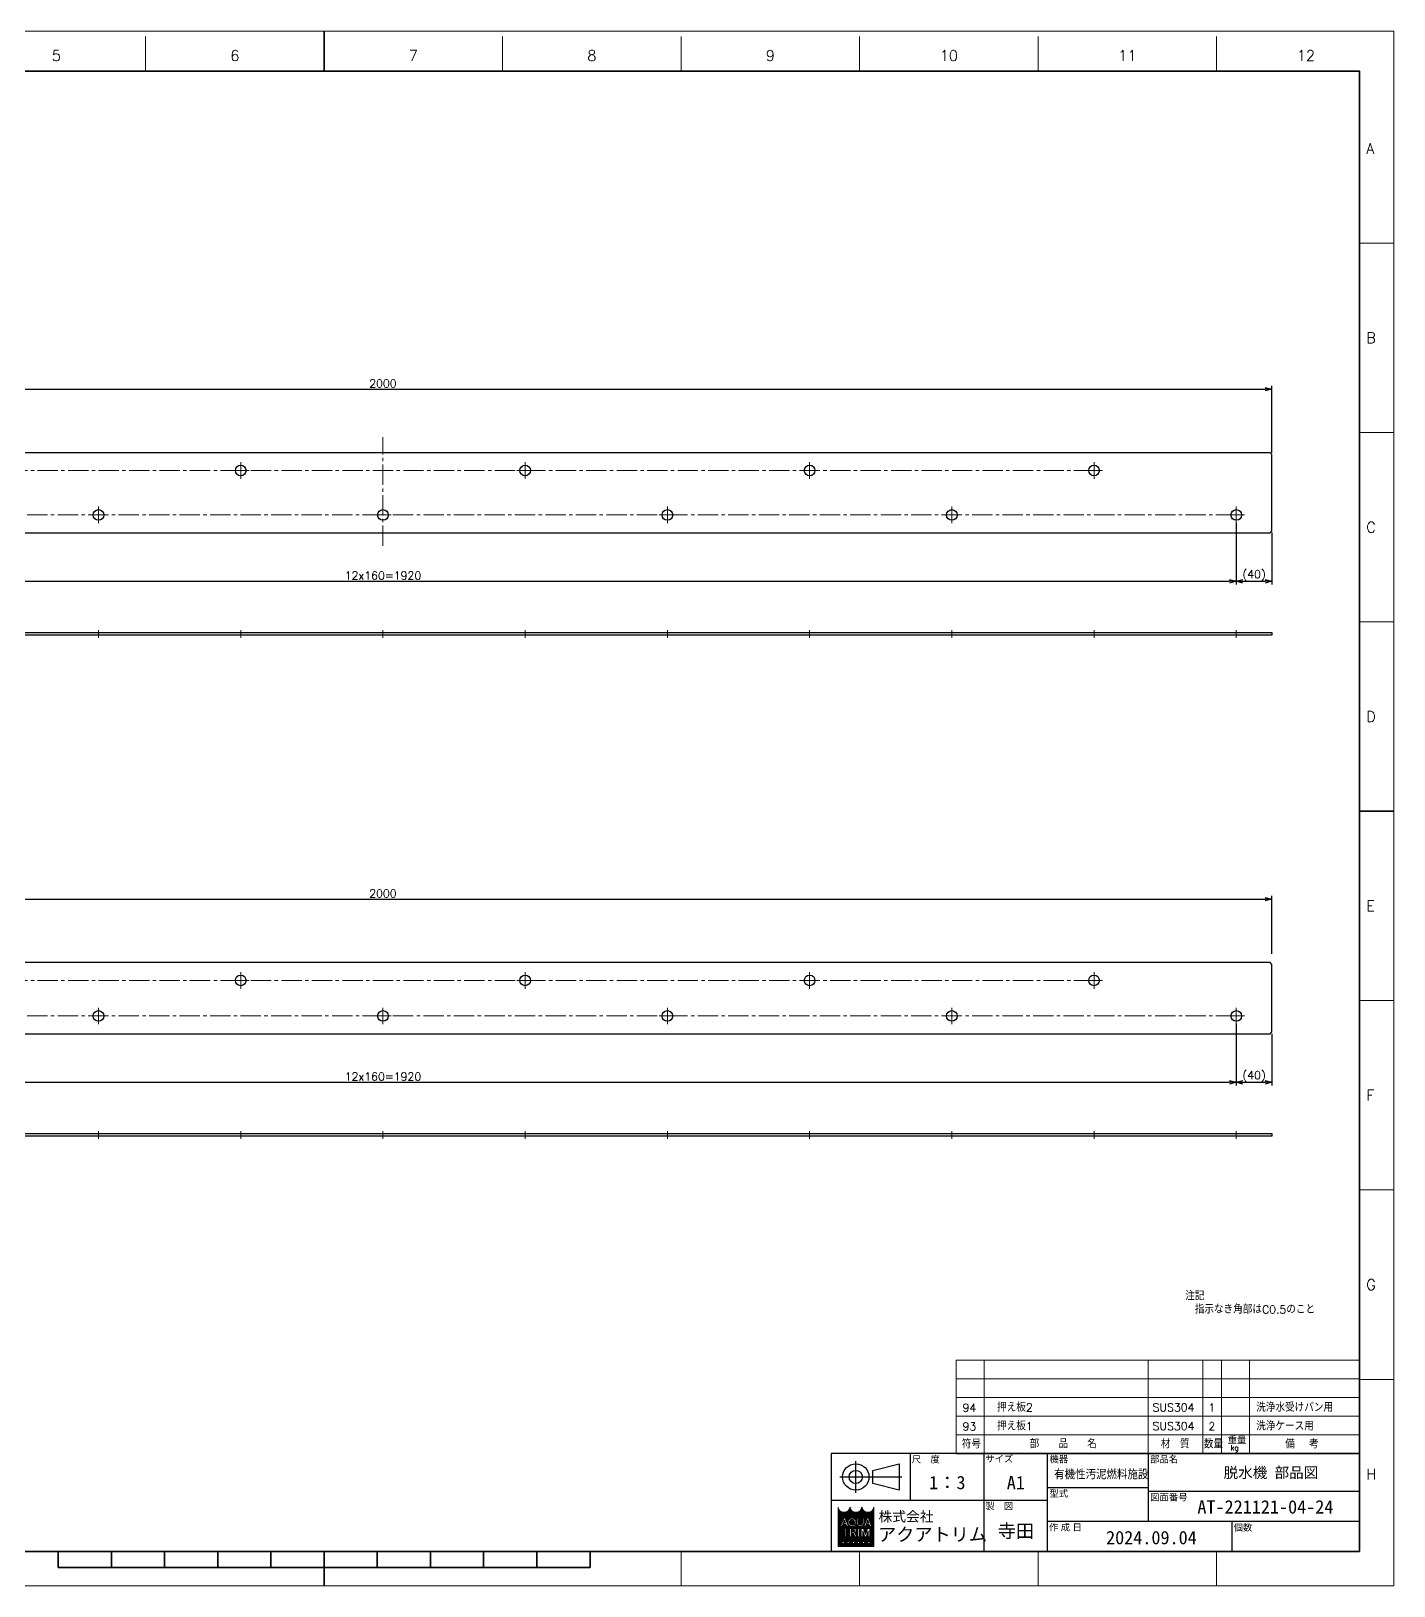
# Model space of a CAD drawing. Header units: millimetres. Extents: x 0 to 2485, y -14 to 1749.
# Drawn here: x 951 to 2485, y 0 to 1749 of the extents above; entities that cross this region are included whole.
import ezdxf
from ezdxf.enums import TextEntityAlignment as Align

# ---------------------------------------------------------------- set-up
doc = ezdxf.new("R2010")
doc.units = ezdxf.units.MM
doc.header["$LTSCALE"] = 1.2
doc.header["$PDMODE"] = 99
doc.header["$PDSIZE"] = 1
doc.linetypes.add('CENTER2', pattern=[28.575, 19.05, -3.175, 3.175, -3.175])
for name, color, linetype, lineweight in [('05_CENTER', 4, 'CENTER2', 13), ('07_TEXT', 3, 'Continuous', 13), ('08_DIM', 3, 'Continuous', 13), ('90_FRAME', 5, 'Continuous', 35)]:
    doc.layers.add(name, color=color, linetype=linetype, lineweight=lineweight)
doc.layers.add('91_BLANK', color=5, linetype='Continuous', lineweight=0, plot=False)
doc.styles.add('KSS_TXT', font='txt.shx', dxfattribs={"bigfont": 'extfont2.shx'})
doc.styles.add('MS_G', font='MS Gothic.ttf')
doc.styles.get("Standard").update_dxf_attribs({"font": 'txt.shx', "bigfont": 'extfont2.shx'})
doc.styles.add('表題用', font='MS PGothic.ttf')
doc.dimstyles.new('KSS_DIM', dxfattribs={"dimscale": 3, "dimtxt": 3, "dimasz": 2.5, "dimexe": 1.25, "dimexo": 0.625, "dimtad": 1, "dimdsep": 46, "dimtxsty": 'KSS_TXT', "dimblk": 'OPEN30', "dimcen": 0, "dimazin": 2, "dimtfac": 0.75, "dimtmove": 0, "dimatfit": 3, "dimldrblk": 'OPEN30', "dimfxl": 1.25, "dimtolj": 1, "dimarcsym": 0})

# ---------------------------------------------------------------- blocks, each defined once
blk = doc.blocks.new('_Open30')
at = {"color": 0, "linetype": 'ByBlock', "lineweight": -2}
for p, q in [((-1, 0.27), (0, 0)), ((0, 0), (-1, -0.27)), ((0, 0), (-1, 0))]:
    blk.add_line(p, q, dxfattribs=at)
blk = doc.blocks.new('*D149')
at = {"layer": '08_DIM', "color": 0, "lineweight": -2, "transparency": 16777216}
for p, q in [((347.3, 1274.5), (347.3, 1349.7)), ((2347.3, 1274.5), (2347.3, 1349.7)), ((354.8, 1346), (2339.8, 1346))]:
    blk.add_line(p, q, dxfattribs=at)
at = {"layer": 'Defpoints', "color": 0, "transparency": 16777216}
for p in [(2347.3, 1346), (347.3, 1272.6), (2347.3, 1272.6)]:
    blk.add_point(p, dxfattribs=at)
at = {"layer": '08_DIM', "color": 0, "lineweight": -2, "transparency": 16777216, "xscale": 7.5, "yscale": 7.5, "zscale": 7.5, "rotation": 180}
blk.add_blockref('_Open30', (347.3, 1346), dxfattribs=at)
at = {"layer": '08_DIM', "color": 0, "lineweight": -2, "transparency": 16777216, "xscale": 7.5, "yscale": 7.5, "zscale": 7.5}
blk.add_blockref('_Open30', (2347.3, 1346), dxfattribs=at)
at = {"layer": '08_DIM', "color": 0, "transparency": 16777216, "insert": (1347.3, 1352.4), "char_height": 9, "attachment_point": 5, "style": 'KSS_TXT'}
blk.add_mtext('\\A1;2000', dxfattribs=at)
blk = doc.blocks.new('*D150')
at = {"layer": '08_DIM', "color": 0, "lineweight": -2, "transparency": 16777216}
for p, q in [((387.3, 1193.4), (387.3, 1126.3)), ((2307.3, 1195.7), (2307.3, 1126.3)), ((394.8, 1130), (2299.8, 1130))]:
    blk.add_line(p, q, dxfattribs=at)
at = {"layer": 'Defpoints', "color": 0, "transparency": 16777216}
for p in [(387.3, 1195.2), (2307.3, 1197.6), (2307.3, 1130)]:
    blk.add_point(p, dxfattribs=at)
at = {"layer": '08_DIM', "color": 0, "lineweight": -2, "transparency": 16777216, "xscale": 7.5, "yscale": 7.5, "zscale": 7.5, "rotation": 180}
blk.add_blockref('_Open30', (387.3, 1130), dxfattribs=at)
at = {"layer": '08_DIM', "color": 0, "lineweight": -2, "transparency": 16777216, "xscale": 7.5, "yscale": 7.5, "zscale": 7.5}
blk.add_blockref('_Open30', (2307.3, 1130), dxfattribs=at)
at = {"layer": '08_DIM', "color": 0, "transparency": 16777216, "insert": (1347.3, 1136.4), "char_height": 9, "attachment_point": 5, "style": 'KSS_TXT'}
blk.add_mtext('\\A1;12x160=1920', dxfattribs=at)
blk = doc.blocks.new('*D156')
at = {"layer": '08_DIM', "color": 0, "lineweight": -2, "transparency": 16777216}
for p, q in [((2307.3, 1193.4), (2307.3, 1126.3)), ((2347.3, 1184.7), (2347.3, 1126.3)), ((2314.8, 1130), (2339.8, 1130))]:
    blk.add_line(p, q, dxfattribs=at)
at = {"layer": 'Defpoints', "color": 0, "transparency": 16777216}
for p in [(2307.3, 1195.2), (2347.3, 1186.6), (2347.3, 1130)]:
    blk.add_point(p, dxfattribs=at)
at = {"layer": '08_DIM', "color": 0, "lineweight": -2, "transparency": 16777216, "xscale": 7.5, "yscale": 7.5, "zscale": 7.5, "rotation": 180}
blk.add_blockref('_Open30', (2307.3, 1130), dxfattribs=at)
at = {"layer": '08_DIM', "color": 0, "lineweight": -2, "transparency": 16777216, "xscale": 7.5, "yscale": 7.5, "zscale": 7.5}
blk.add_blockref('_Open30', (2347.3, 1130), dxfattribs=at)
at = {"layer": '08_DIM', "color": 0, "transparency": 16777216, "insert": (2327.3, 1136.4), "char_height": 9, "attachment_point": 5, "style": 'KSS_TXT'}
blk.add_mtext('\\A1;(40)', dxfattribs=at)
blk = doc.blocks.new('*D165')
at = {"layer": '08_DIM', "color": 0, "lineweight": -2, "transparency": 16777216}
for p, q in [((347.3, 700.9), (347.3, 776.2)), ((354.8, 772.4), (2339.8, 772.4)), ((2347.3, 710.9), (2347.3, 776.2))]:
    blk.add_line(p, q, dxfattribs=at)
at = {"layer": 'Defpoints', "color": 0, "transparency": 16777216}
for p in [(2347.3, 772.4), (2347.3, 709), (347.3, 699)]:
    blk.add_point(p, dxfattribs=at)
at = {"layer": '08_DIM', "color": 0, "lineweight": -2, "transparency": 16777216, "xscale": 7.5, "yscale": 7.5, "zscale": 7.5, "rotation": 180}
blk.add_blockref('_Open30', (347.3, 772.4), dxfattribs=at)
at = {"layer": '08_DIM', "color": 0, "lineweight": -2, "transparency": 16777216, "xscale": 7.5, "yscale": 7.5, "zscale": 7.5}
blk.add_blockref('_Open30', (2347.3, 772.4), dxfattribs=at)
at = {"layer": '08_DIM', "color": 0, "transparency": 16777216, "insert": (1347.3, 778.8), "char_height": 9, "attachment_point": 5, "style": 'KSS_TXT'}
blk.add_mtext('\\A1;2000', dxfattribs=at)
blk = doc.blocks.new('*D166')
at = {"layer": '08_DIM', "color": 0, "lineweight": -2, "transparency": 16777216}
for p, q in [((387.3, 629.8), (387.3, 562.7)), ((2307.3, 632.1), (2307.3, 562.7)), ((394.8, 566.5), (2299.8, 566.5))]:
    blk.add_line(p, q, dxfattribs=at)
at = {"layer": 'Defpoints', "color": 0, "transparency": 16777216}
for p in [(387.3, 631.7), (2307.3, 634), (2307.3, 566.5)]:
    blk.add_point(p, dxfattribs=at)
at = {"layer": '08_DIM', "color": 0, "lineweight": -2, "transparency": 16777216, "xscale": 7.5, "yscale": 7.5, "zscale": 7.5, "rotation": 180}
blk.add_blockref('_Open30', (387.3, 566.5), dxfattribs=at)
at = {"layer": '08_DIM', "color": 0, "lineweight": -2, "transparency": 16777216, "xscale": 7.5, "yscale": 7.5, "zscale": 7.5}
blk.add_blockref('_Open30', (2307.3, 566.5), dxfattribs=at)
at = {"layer": '08_DIM', "color": 0, "transparency": 16777216, "insert": (1347.3, 572.9), "char_height": 9, "attachment_point": 5, "style": 'KSS_TXT'}
blk.add_mtext('\\A1;12x160=1920', dxfattribs=at)
blk = doc.blocks.new('*D160')
at = {"layer": '08_DIM', "color": 0, "lineweight": -2, "transparency": 16777216}
for p, q in [((2307.3, 629.8), (2307.3, 562.7)), ((2347.3, 621.1), (2347.3, 562.7)), ((2314.8, 566.5), (2339.8, 566.5))]:
    blk.add_line(p, q, dxfattribs=at)
at = {"layer": 'Defpoints', "color": 0, "transparency": 16777216}
for p in [(2307.3, 631.7), (2347.3, 623), (2347.3, 566.5)]:
    blk.add_point(p, dxfattribs=at)
at = {"layer": '08_DIM', "color": 0, "lineweight": -2, "transparency": 16777216, "xscale": 7.5, "yscale": 7.5, "zscale": 7.5, "rotation": 180}
blk.add_blockref('_Open30', (2307.3, 566.5), dxfattribs=at)
at = {"layer": '08_DIM', "color": 0, "lineweight": -2, "transparency": 16777216, "xscale": 7.5, "yscale": 7.5, "zscale": 7.5}
blk.add_blockref('_Open30', (2347.3, 566.5), dxfattribs=at)
at = {"layer": '08_DIM', "color": 0, "transparency": 16777216, "insert": (2327.3, 572.9), "char_height": 9, "attachment_point": 5, "style": 'KSS_TXT'}
blk.add_mtext('\\A1;(40)', dxfattribs=at)

msp = doc.modelspace()

# ---------------------------------------------------------------- hatches: boundary and pattern name
at = {"layer": '90_FRAME', "lineweight": 5}
h = msp.add_hatch(dxfattribs=at)
h.set_pattern_fill('_USER', color=4, scale=0.9, angle=45, pattern_type=0)
h.set_pattern_definition([(45, (2e-06, 2e-07), (-0.6363961, 0.6363961), [])])
edge = h.paths.add_edge_path()
edge.add_arc((1899.588, 88.533), 0.192, 90, 180)
edge.add_ellipse((1892.864, 88.533), major_axis=(-6.532, 0), ratio=0.88235294, start_angle=360, end_angle=540, ccw=False)
edge.add_arc((1886.14, 88.533), 0.192, 3.187318, 180)
edge.add_ellipse((1879.415, 88.533), major_axis=(-6.532, 0), ratio=0.88235294, start_angle=360, end_angle=540, ccw=False)
edge.add_arc((1872.691, 88.533), 0.192, 3.187318, 180)
edge.add_ellipse((1865.967, 88.533), major_axis=(-6.532, 0), ratio=0.88235294, start_angle=360, end_angle=540, ccw=False)
edge.add_arc((1859.243, 88.533), 0.192, 3.187318, 90)
edge.add_line((1859.243, 88.725), (1859.243, 44.346))
edge.add_line((1859.243, 44.346), (1899.588, 44.346))
edge.add_line((1899.588, 44.346), (1899.588, 88.725))
h.paths.add_polyline_path([(1865.749, 76.273), (1867.342, 76.273), (1870.964, 66.713), (1870.964, 66.667), (1869.239, 66.667), (1868.338, 69.2), (1864.791, 69.2), (1865.311, 70.66), (1867.818, 70.66), (1866.545, 74.234), (1863.851, 66.667), (1862.126, 66.667), (1862.126, 66.713)], flags=16)
edge = h.paths.add_edge_path(flags=16)
edge.add_ellipse((1874.973, 72.047), major_axis=(-4.419, 0), ratio=0.95652174, start_angle=180, end_angle=360, ccw=False)
edge.add_line((1879.392, 72.047), (1879.392, 70.894))
edge.add_ellipse((1874.973, 70.894), major_axis=(-4.419, 0), ratio=0.95652174, start_angle=142.105255, end_angle=180, ccw=False)
edge.add_line((1878.46, 68.298), (1877.222, 69.318))
edge.add_ellipse((1874.973, 71.007), major_axis=(2.818, 0), ratio=0.99503582, start_angle=-37.042763, end_angle=0)
edge.add_line((1877.79, 71.007), (1877.79, 71.934))
edge.add_ellipse((1874.973, 71.934), major_axis=(2.818, 0), ratio=0.99471826, start_angle=360, end_angle=540)
edge.add_line((1872.155, 71.934), (1872.155, 71.007))
edge.add_ellipse((1874.973, 71.007), major_axis=(2.818, 0), ratio=0.99503582, start_angle=-180, end_angle=-65.757949)
edge.add_line((1876.13, 68.451), (1875.345, 69.214))
edge.add_line((1875.345, 69.214), (1876.196, 70.118))
edge.add_line((1876.196, 70.118), (1879.754, 67.186))
edge.add_line((1879.754, 67.186), (1878.643, 66.005))
edge.add_line((1878.643, 66.005), (1877.307, 67.305))
edge.add_ellipse((1874.973, 70.894), major_axis=(-4.419, 0), ratio=0.95652174, start_angle=0, end_angle=121.883625, ccw=False)
edge.add_line((1870.554, 70.894), (1870.554, 72.047))
h.paths.add_polyline_path([(1871.25, 64.746), (1871.25, 63.401), (1868.368, 63.401, 0.41421356), (1868.176, 63.209), (1868.176, 55.14), (1866.447, 55.14), (1866.447, 63.209, 0.41421356), (1866.254, 63.401), (1863.373, 63.401), (1863.373, 64.746)], flags=16)
edge = h.paths.add_edge_path(flags=16)
edge.add_line((1872.345, 64.746), (1876.763, 64.746))
edge.add_ellipse((1876.763, 62.219), major_axis=(-3.101, 0), ratio=0.8148203, start_angle=111.386975, end_angle=270, ccw=False)
edge.add_arc((1877.239, 58.795), 1.256, 22.272952, 58.553113, ccw=False)
edge.add_line((1878.401, 59.271), (1880.057, 55.217))
edge.add_line((1880.057, 55.217), (1880.057, 55.14))
edge.add_line((1880.057, 55.14), (1878.193, 55.14))
edge.add_line((1878.193, 55.14), (1876.731, 59.211))
edge.add_arc((1876.018, 58.924), 0.768, 21.928298, 90)
edge.add_line((1876.018, 59.692), (1874.131, 59.692))
edge.add_line((1874.131, 59.692), (1874.131, 61.037))
edge.add_line((1874.131, 61.037), (1876.994, 61.037))
edge.add_arc((1876.953, 62.219), 1.183, 271.997057, 448.002943)
edge.add_line((1876.994, 63.401), (1874.074, 63.401))
edge.add_line((1874.074, 63.401), (1874.074, 55.14))
edge.add_line((1874.074, 55.14), (1872.345, 55.14))
edge.add_line((1872.345, 55.14), (1872.345, 64.746))
h.paths.add_polyline_path([(1880.28, 76.273), (1882.009, 76.273), (1882.009, 70.894, 0.17503056), (1882.772, 68.692, 0.25714961), (1885.857, 68.692, 0.17503056), (1886.62, 70.894), (1886.62, 76.273), (1888.349, 76.273), (1888.349, 70.546, -0.37939124), (1884.602, 66.667), (1884.026, 66.667, -0.37939124), (1880.28, 70.546)], flags=16)
h.paths.add_polyline_path([(1881.514, 64.746), (1883.627, 64.746), (1883.627, 63.401, 0.41421356), (1883.435, 63.209), (1883.435, 56.677, 0.41421356), (1883.627, 56.485), (1883.627, 55.14), (1881.514, 55.14), (1881.514, 56.485, 0.41421356), (1881.706, 56.677), (1881.706, 63.209, 0.41421356), (1881.514, 63.401)], flags=16)
h.paths.add_polyline_path([(1885.358, 64.746), (1887.867, 64.746), (1890.161, 57.769), (1892.455, 64.746), (1894.965, 64.746), (1894.965, 55.14), (1893.236, 55.14), (1893.236, 61.864), (1891.025, 55.14), (1889.296, 55.14), (1887.085, 61.864), (1887.087, 55.14), (1885.358, 55.14)], flags=16)
h.paths.add_polyline_path([(1891.874, 76.273), (1893.467, 76.273), (1897.089, 66.713), (1897.089, 66.667), (1895.364, 66.667), (1894.463, 69.2), (1890.916, 69.2), (1891.436, 70.66), (1893.943, 70.66), (1892.67, 74.234), (1889.976, 66.667), (1888.251, 66.667), (1888.251, 66.713)], flags=16)
h.paths.add_polyline_path([(1863.854, 50.109), (1866.159, 50.109), (1866.159, 47.804), (1863.854, 47.804)], flags=16)
h.paths.add_polyline_path([(1869.617, 50.109), (1871.923, 50.109), (1871.923, 47.804), (1869.617, 47.804)], flags=16)
h.paths.add_polyline_path([(1875.381, 50.109), (1877.686, 50.109), (1877.686, 47.804), (1875.381, 47.804)], flags=16)
h.paths.add_polyline_path([(1881.145, 50.109), (1883.45, 50.109), (1883.45, 47.804), (1881.145, 47.804)], flags=16)
h.paths.add_polyline_path([(1886.908, 50.109), (1889.214, 50.109), (1889.214, 47.804), (1886.908, 47.804)], flags=16)
h.paths.add_polyline_path([(1892.672, 50.109), (1894.977, 50.109), (1894.977, 47.804), (1892.672, 47.804)], flags=16)

# ---------------------------------------------------------------- linework, layer by layer
at = {"color": 0}
for points in [[(349.293, 1184.577), (2345.293, 1184.577), (2347.293, 1186.577), (2347.293, 1272.577), (2345.293, 1274.577), (349.293, 1274.577), (347.293, 1272.577), (347.293, 1186.577)], [(2347.293, 1072.283), (2347.293, 1069.283), (347.293, 1069.283), (347.293, 1072.283)], [(349.293, 621.021), (2345.293, 621.021), (2347.293, 623.021), (2347.293, 699.021), (2345.293, 701.021), (349.293, 701.021), (347.293, 699.021), (347.293, 623.021)], [(2347.293, 508.727), (2347.293, 505.727), (347.293, 505.727), (347.293, 508.727)]]:
    msp.add_lwpolyline(points, close=True, dxfattribs=at)
for centre in [(1187.293, 1254.577), (1507.293, 1254.577), (1827.293, 1254.577), (2147.293, 1254.577), (1027.293, 1204.577), (1347.293, 1204.577), (1667.293, 1204.577), (1987.293, 1204.577), (2307.293, 1204.577), (1187.293, 681.021), (1507.293, 681.021), (1827.293, 681.021), (2147.293, 681.021), (1027.293, 641.021), (1347.293, 641.021), (1667.293, 641.021), (1987.293, 641.021), (2307.293, 641.021)]:
    msp.add_circle(centre, 6, dxfattribs=at)
at = {"layer": '05_CENTER'}
for p, q in [((1347.293, 1169.702), (1347.293, 1292.113)), ((1187.293, 1245.236), (1187.293, 1263.918)), ((1507.293, 1245.236), (1507.293, 1263.918)), ((1827.293, 1245.236), (1827.293, 1263.918)), ((2147.293, 1245.236), (2147.293, 1263.918)), ((547.293, 1254.577), (2147.293, 1254.577)), ((1196.634, 1254.577), (1177.952, 1254.577)), ((1497.952, 1254.577), (1516.634, 1254.577)), ((1817.952, 1254.577), (1836.634, 1254.577)), ((2137.952, 1254.577), (2156.634, 1254.577)), ((1027.293, 1195.236), (1027.293, 1213.918)), ((1667.293, 1195.236), (1667.293, 1213.918)), ((1987.293, 1195.236), (1987.293, 1213.918)), ((2307.293, 1195.236), (2307.293, 1213.918)), ((2307.293, 1204.577), (387.293, 1204.577)), ((1036.634, 1204.577), (1017.952, 1204.577)), ((1356.634, 1204.577), (1337.952, 1204.577)), ((1657.952, 1204.577), (1676.634, 1204.577)), ((1977.952, 1204.577), (1996.634, 1204.577)), ((2297.952, 1204.577), (2316.634, 1204.577)), ((1027.293, 1075.108), (1027.293, 1066.519)), ((1187.293, 1075.108), (1187.293, 1066.519)), ((1347.293, 1075.108), (1347.293, 1066.519)), ((1507.293, 1075.108), (1507.293, 1066.519)), ((1667.293, 1075.108), (1667.293, 1066.519)), ((1827.293, 1075.108), (1827.293, 1066.519)), ((1987.293, 1075.108), (1987.293, 1066.519)), ((2147.293, 1075.108), (2147.293, 1066.519)), ((2307.293, 1075.108), (2307.293, 1066.519)), ((1187.293, 671.68), (1187.293, 690.362)), ((1507.293, 671.68), (1507.293, 690.362)), ((1827.293, 671.68), (1827.293, 690.362)), ((2147.293, 671.68), (2147.293, 690.362)), ((547.293, 681.021), (2147.293, 681.021)), ((1196.634, 681.021), (1177.952, 681.021)), ((1497.952, 681.021), (1516.634, 681.021)), ((1817.952, 681.021), (1836.634, 681.021)), ((2137.952, 681.021), (2156.634, 681.021)), ((1027.293, 631.68), (1027.293, 650.362)), ((1347.293, 631.68), (1347.293, 650.362)), ((1667.293, 631.68), (1667.293, 650.362)), ((1987.293, 631.68), (1987.293, 650.362)), ((2307.293, 631.68), (2307.293, 650.362)), ((2307.293, 641.021), (387.293, 641.021)), ((1036.634, 641.021), (1017.952, 641.021)), ((1356.634, 641.021), (1337.952, 641.021)), ((1657.952, 641.021), (1676.634, 641.021)), ((1977.952, 641.021), (1996.634, 641.021)), ((2297.952, 641.021), (2316.634, 641.021)), ((1027.293, 511.552), (1027.293, 502.964)), ((1187.293, 511.552), (1187.293, 502.964)), ((1347.293, 511.552), (1347.293, 502.964)), ((1507.293, 511.552), (1507.293, 502.964)), ((1667.293, 511.552), (1667.293, 502.964)), ((1827.293, 511.552), (1827.293, 502.964)), ((1987.293, 511.552), (1987.293, 502.964)), ((2147.293, 511.552), (2147.293, 502.964)), ((2307.293, 511.552), (2307.293, 502.964))]:
    msp.add_line(p, q, dxfattribs=at)
at = {"layer": '90_FRAME', "color": 4, "lineweight": 13}
for p, q in [((1080.327, 1703.874), (1080.327, 1742.759)), ((1481.927, 1703.874), (1481.927, 1742.759)), ((1682.728, 1703.874), (1682.728, 1742.759)), ((1883.528, 1703.874), (1883.528, 1742.759)), ((2084.328, 1703.874), (2084.328, 1742.759)), ((2285.128, 1703.874), (2285.128, 1742.759)), ((2484.603, 1510.268), (2445.717, 1510.268)), ((2484.603, 1297.276), (2445.717, 1297.276)), ((2484.603, 1084.284), (2445.717, 1084.284)), ((2484.603, 658.301), (2445.717, 658.301)), ((2484.603, 445.309), (2445.717, 445.309)), ((1992.052, 254.026), (2445.717, 254.026)), ((1992.053, 254.026), (1992.053, 149.026)), ((2023.553, 254.026), (2023.553, 149.026)), ((2208.324, 254.026), (2208.324, 149.026)), ((2269.656, 254.026), (2269.656, 149.026)), ((2290.656, 254.026), (2290.656, 149.026)), ((2322.156, 254.026), (2322.156, 149.026)), ((1992.052, 233.026), (2445.717, 233.026)), ((2484.603, 232.318), (2445.717, 232.318)), ((1992.052, 212.026), (2445.717, 212.026)), ((1992.052, 191.026), (2445.717, 191.026)), ((1992.052, 170.026), (2445.717, 170.026)), ((1682.728, 0), (1682.728, 38.712)), ((1883.528, 0), (1883.528, 38.712)), ((2084.328, 0), (2084.328, 38.712)), ((2285.128, 0), (2285.128, 38.712))]:
    msp.add_line(p, q, dxfattribs=at)
at = {"layer": '90_FRAME'}
for p, q in [((1281.127, 1748.759), (1281.127, 1703.874)), ((2484.603, 871.293), (2445.717, 871.293)), ((982.006, 20.765), (982.006, 38.712)), ((1041.83, 20.765), (1041.83, 38.712)), ((1101.654, 20.765), (1101.654, 38.712)), ((1161.479, 20.765), (1161.479, 38.712)), ((1221.303, 20.765), (1221.303, 38.712)), ((1281.127, 0), (1281.127, 38.712)), ((1340.952, 20.765), (1340.952, 38.712)), ((1400.776, 20.765), (1400.776, 38.712)), ((1460.6, 20.765), (1460.6, 38.712)), ((1520.424, 20.765), (1520.424, 38.712)), ((1580.249, 20.765), (1580.249, 38.712)), ((982.006, 20.765), (1580.249, 20.765))]:
    msp.add_line(p, q, dxfattribs=at)
at = {"layer": '90_FRAME', "color": 0, "lineweight": 25}
for p, q in [((1879.189, 104.688), (1879.189, 140.328)), ((1940.817, 95.991), (1940.817, 149.026)), ((2023.553, 38.712), (2023.553, 149.026)), ((2095.038, 38.712), (2095.038, 149.026)), ((2208.324, 149.026), (2208.324, 72.655)), ((1861.369, 122.508), (1931.164, 122.508)), ((2095.038, 110.841), (2208.324, 110.841)), ((2208.324, 106.598), (2445.717, 106.598)), ((2095.038, 95.991), (1851.717, 95.991)), ((2095.038, 72.655), (2445.717, 72.655)), ((2302.445, 72.655), (2302.445, 38.712))]:
    msp.add_line(p, q, dxfattribs=at)
at = {"layer": '90_FRAME', "color": 7, "lineweight": 25}
msp.add_line((1992.053, 149.026), (2445.717, 149.026), dxfattribs=at)
at = {"layer": '90_FRAME', "color": 4, "lineweight": 5}
for p, q in [((1859.243, 44.346), (1859.243, 88.725)), ((1899.588, 88.725), (1899.588, 44.346)), ((1862.126, 66.713), (1865.749, 76.273)), ((1863.851, 66.667), (1866.545, 74.234)), ((1864.791, 69.2), (1865.311, 70.66)), ((1865.311, 70.66), (1867.818, 70.66)), ((1865.749, 76.273), (1867.342, 76.273)), ((1867.818, 70.66), (1866.545, 74.234)), ((1870.964, 66.713), (1867.342, 76.273)), ((1870.554, 72.047), (1870.554, 70.894)), ((1872.155, 71.934), (1872.155, 71.011)), ((1875.345, 69.214), (1876.196, 70.118)), ((1876.196, 70.118), (1879.754, 67.186)), ((1877.79, 71.934), (1877.79, 71.011)), ((1879.392, 72.047), (1879.392, 70.894)), ((1880.28, 70.546), (1880.28, 76.273)), ((1882.009, 76.273), (1880.28, 76.273)), ((1882.009, 70.894), (1882.009, 76.273)), ((1886.62, 70.894), (1886.62, 76.273)), ((1886.62, 76.273), (1888.349, 76.273)), ((1888.251, 66.713), (1891.874, 76.273)), ((1888.349, 70.546), (1888.349, 76.273)), ((1889.976, 66.667), (1892.67, 74.234)), ((1890.916, 69.2), (1891.436, 70.66)), ((1891.436, 70.66), (1893.943, 70.66)), ((1891.874, 76.273), (1893.467, 76.273)), ((1893.943, 70.66), (1892.67, 74.234)), ((1897.089, 66.713), (1893.467, 76.273)), ((1862.126, 66.667), (1862.126, 66.713)), ((1862.126, 66.713), (1862.126, 66.713)), ((1862.126, 66.667), (1862.126, 66.713)), ((1862.126, 66.667), (1863.851, 66.667)), ((1863.373, 64.746), (1871.25, 64.746)), ((1863.373, 64.746), (1863.373, 63.401)), ((1863.373, 63.401), (1866.254, 63.401)), ((1864.791, 69.2), (1868.338, 69.2)), ((1866.447, 55.14), (1866.447, 63.209)), ((1866.447, 55.14), (1868.176, 55.14)), ((1868.176, 55.14), (1868.176, 63.209)), ((1869.239, 66.667), (1868.338, 69.2)), ((1868.368, 63.401), (1871.25, 63.401)), ((1870.964, 66.667), (1869.239, 66.667)), ((1870.964, 66.667), (1870.964, 66.713)), ((1871.25, 64.746), (1871.25, 63.401)), ((1872.345, 64.746), (1872.345, 55.14)), ((1872.345, 64.746), (1876.763, 64.746)), ((1872.345, 55.14), (1874.074, 55.14)), ((1874.074, 55.14), (1874.074, 63.401)), ((1874.074, 63.401), (1876.994, 63.401)), ((1874.131, 59.692), (1874.131, 61.037)), ((1874.131, 61.037), (1876.994, 61.037)), ((1874.131, 59.692), (1876.018, 59.692)), ((1875.345, 69.214), (1876.13, 68.451)), ((1876.731, 59.211), (1878.193, 55.14)), ((1877.222, 69.318), (1878.46, 68.298)), ((1877.307, 67.305), (1878.643, 66.005)), ((1878.193, 55.14), (1880.057, 55.14)), ((1878.401, 59.271), (1880.057, 55.217)), ((1878.643, 66.005), (1879.754, 67.186)), ((1880.057, 55.217), (1880.057, 55.14)), ((1881.514, 64.746), (1883.627, 64.746)), ((1881.514, 64.746), (1881.514, 63.401)), ((1881.514, 55.14), (1881.514, 56.485)), ((1881.514, 55.14), (1883.627, 55.14)), ((1881.706, 56.677), (1881.706, 63.209)), ((1883.435, 56.677), (1883.435, 63.209)), ((1883.627, 64.746), (1883.627, 63.401)), ((1883.627, 55.14), (1883.627, 56.485)), ((1884.602, 66.667), (1884.026, 66.667)), ((1885.358, 64.746), (1885.358, 55.14)), ((1885.358, 64.746), (1887.867, 64.746)), ((1885.358, 55.14), (1887.087, 55.14)), ((1887.087, 55.14), (1887.085, 61.864)), ((1889.296, 55.14), (1887.085, 61.864)), ((1890.161, 57.769), (1887.867, 64.746)), ((1888.251, 66.667), (1888.251, 66.713)), ((1888.251, 66.713), (1888.251, 66.713)), ((1888.251, 66.667), (1888.251, 66.713)), ((1888.251, 66.667), (1889.976, 66.667)), ((1889.296, 55.14), (1891.025, 55.14)), ((1890.161, 57.769), (1892.455, 64.746)), ((1890.916, 69.2), (1894.463, 69.2)), ((1891.025, 55.14), (1893.236, 61.864)), ((1894.965, 64.746), (1892.455, 64.746)), ((1893.236, 61.864), (1893.236, 55.14)), ((1893.236, 55.14), (1894.965, 55.14)), ((1895.364, 66.667), (1894.463, 69.2)), ((1894.965, 55.14), (1894.965, 64.746)), ((1897.089, 66.667), (1895.364, 66.667)), ((1897.089, 66.667), (1897.089, 66.713)), ((1899.588, 44.346), (1859.243, 44.346)), ((1863.854, 50.109), (1866.159, 50.109)), ((1863.854, 50.109), (1863.854, 47.804)), ((1866.159, 47.804), (1863.854, 47.804)), ((1866.159, 50.109), (1866.159, 47.804)), ((1869.617, 50.109), (1871.923, 50.109)), ((1869.617, 50.109), (1869.617, 47.804)), ((1871.923, 47.804), (1869.617, 47.804)), ((1871.923, 50.109), (1871.923, 47.804)), ((1875.381, 50.109), (1877.686, 50.109)), ((1875.381, 50.109), (1875.381, 47.804)), ((1877.686, 47.804), (1875.381, 47.804)), ((1877.686, 50.109), (1877.686, 47.804)), ((1881.145, 50.109), (1883.45, 50.109)), ((1881.145, 50.109), (1881.145, 47.804)), ((1883.45, 47.804), (1881.145, 47.804)), ((1883.45, 50.109), (1883.45, 47.804)), ((1886.908, 50.109), (1889.214, 50.109)), ((1886.908, 50.109), (1886.908, 47.804)), ((1889.214, 47.804), (1886.908, 47.804)), ((1889.214, 50.109), (1889.214, 47.804)), ((1894.977, 50.109), (1892.672, 50.109)), ((1892.672, 50.109), (1892.672, 47.804)), ((1892.672, 47.804), (1894.977, 47.804)), ((1894.977, 50.109), (1894.977, 47.804))]:
    msp.add_line(p, q, dxfattribs=at)
at = {"layer": '90_FRAME'}
msp.add_lwpolyline([(116.538, 38.712), (2445.717, 38.712), (2445.717, 1703.874), (116.538, 1703.874)], close=True, dxfattribs=at)
at = {"layer": '90_FRAME', "color": 0, "lineweight": 25}
msp.add_lwpolyline([(1851.717, 38.712), (2445.717, 38.712), (2445.717, 149.026), (1851.717, 149.026)], close=True, dxfattribs=at)
msp.add_lwpolyline([(1898.494, 129.933), (1928.194, 137.358), (1928.194, 107.658), (1898.494, 115.083), (1898.494, 129.933)], dxfattribs=at)
for radius in [14.85, 7.425]:
    msp.add_circle((1879.189, 122.508), radius, dxfattribs=at)
at = {"layer": '90_FRAME', "color": 4, "lineweight": 5}
for centre, radius, start, end in [((1859.243, 88.533), 0.192, 0, 90), ((1872.691, 88.533), 0.192, 0, 180), ((1872.691, 88.533), 0.192, 0, 90), ((1886.14, 88.533), 0.192, 0, 180), ((1899.588, 88.533), 0.192, 90, 180), ((1884.341, 70.72), 4.065, 182.450031, 265.555257), ((1885.438, 70.849), 3.43, 179.252794, 218.964572), ((1884.287, 70.72), 4.065, 274.444743, 357.549969), ((1883.19, 70.849), 3.43, 321.035428, 0.747206), ((1866.254, 63.209), 0.192, 0, 90), ((1868.368, 63.209), 0.192, 90, 180), ((1876.018, 58.924), 0.768, 21.928298, 90), ((1876.953, 62.219), 1.183, 271.997057, 88.002943), ((1877.239, 58.795), 1.256, 22.272952, 58.553113), ((1881.514, 63.209), 0.192, 0, 90), ((1881.514, 56.677), 0.192, 270, 0), ((1884.314, 71.493), 3.198, 241.157728, 298.842272), ((1883.627, 63.209), 0.192, 90, 180), ((1883.627, 56.677), 0.192, 180, 270)]:
    msp.add_arc(centre, radius, start, end, dxfattribs=at)
for centre, major_axis, ratio, start_param, end_param in [((1865.967, 88.533), (-6.532, 0), 0.88235294, 6.28318531, 9.42477796), ((1879.415, 88.533), (-6.532, 0), 0.88235294, 6.28318531, 9.42477796), ((1892.864, 88.533), (-6.532, 0), 0.88235294, 6.28318531, 9.42477796), ((1874.973, 72.047), (-4.419, 0), 0.95652174, 3.14159265, 6.28318531), ((1874.973, 71.934), (2.818, 0), 0.99471826, 6.28318531, 9.42477796), ((1876.763, 62.219), (-3.101, 0), 0.8148203, 1.94406945, 4.71238898)]:
    msp.add_ellipse(centre, major_axis=major_axis, ratio=ratio, start_param=start_param, end_param=end_param, dxfattribs=at)
at = {"layer": '90_FRAME', "color": 4, "lineweight": 5, "extrusion": (0, 0, -1)}
for centre, major_axis, ratio, start_param, end_param in [((1874.973, 70.894), (-4.419, 0), 0.95652174, 4.15591475, 6.28318531), ((1874.973, 71.007), (2.818, 0), 0.99503582, 7.43087802, 9.42477796), ((1874.973, 71.007), (2.818, 0), 0.99503582, 6.28318531, 6.92970349), ((1874.973, 70.894), (-4.419, 0), 0.95652174, 3.14159265, 3.80298072)]:
    msp.add_ellipse(centre, major_axis=major_axis, ratio=ratio, start_param=start_param, end_param=end_param, dxfattribs=at)
at = {"layer": '91_BLANK'}
msp.add_lwpolyline([(0, 0), (2484.603, 0), (2484.603, 1748.759), (0, 1748.759)], close=True, dxfattribs=at)

# ---------------------------------------------------------------- texts
at = {"layer": '07_TEXT', "ltscale": 2, "insert": (2249.781, 330.41), "char_height": 9, "attachment_point": 1}
msp.add_mtext_dynamic_manual_height_columns('注記\\P\u3000指示なき角部はC0.5のこと', width=166.98551, gutter_width=15, heights=[0], dxfattribs=at)
at = {"layer": '90_FRAME', "color": 0, "lineweight": 13, "style": 'KSS_TXT'}
for s, p in [('5', (979.927, 1711.619)), ('6', (1180.727, 1711.619)), ('7', (1381.527, 1711.619)), ('8', (1582.328, 1711.619)), ('9', (1783.128, 1711.619)), ('10', (1983.928, 1711.619)), ('11', (2184.728, 1711.619)), ('12', (2385.528, 1711.619))]:
    msp.add_text(s, height=12, dxfattribs=at).set_placement(p, align=Align.BOTTOM_CENTER)
for s, p in [('A', (2453.447, 1616.764)), ('B', (2453.447, 1403.772)), ('C', (2453.447, 1190.78)), ('D', (2453.447, 977.789)), ('E', (2453.447, 764.797)), ('F', (2453.447, 551.805)), ('G', (2453.447, 338.814)), ('H', (2453.447, 125.822))]:
    msp.add_text(s, height=12, dxfattribs=at).set_placement(p, align=Align.MIDDLE_LEFT)
at = {"layer": '90_FRAME', "color": 3, "lineweight": 13}
for s, p in [('94', (2007.03, 200.393)), ('1', (2279.749, 200.544)), ('93', (2007.03, 179.393)), ('2', (2279.749, 179.544))]:
    msp.add_text(s, height=9, dxfattribs=at).set_placement(p, align=Align.MIDDLE_CENTER)
for s, height, p in [('押え板2', 9, (2038.183, 196.125)), ('SUS304', 9, (2213.158, 196.244)), ('洗浄水受けパン用', 9, (2329.731, 196.092)), ('押え板1', 9, (2038.183, 175.125)), ('SUS304', 9, (2213.158, 175.244)), ('洗浄ケース用', 9, (2329.731, 175.092)), ('符号', 9, (1998.466, 154.746)), ('部\u3000\u3000品\u3000\u3000名', 9, (2074.763, 155.072)), ('材\u3000質', 9, (2222.329, 154.964)), ('数量', 9, (2270.759, 154.897)), ('重量', 7.5, (2297.516, 159.805)), ('kg', 6, (2300.831, 152.466)), ('備  考', 9, (2362.298, 154.746))]:
    msp.add_text(s, height=height, dxfattribs=at).set_placement(p)
at = {"layer": '90_FRAME', "color": 0, "style": '表題用'}
for s, p in [('尺\u3000度', (1942.162, 142.384)), ('サイズ', (2024.898, 142.943)), ('機器', (2097.077, 142.507)), ('部品名', (2210.363, 142.507)), ('型式', (2097.077, 103.947)), ('製\u3000図', (2024.898, 89.907)), ('図面番号', (2210.363, 99.704)), ('作 成 日', (2096.559, 65.851)), ('個数', (2304.227, 65.643))]:
    msp.add_text(s, height=7.5, dxfattribs=at).set_placement(p, align=Align.MIDDLE_LEFT)
at = {"layer": '90_FRAME', "color": 0, "style": 'MS_G'}
msp.add_text('A1', height=15, dxfattribs=at).set_placement((2059.295, 116.144), align=Align.MIDDLE)
at = {"layer": '90_FRAME', "color": 0, "style": 'MS_G', "width": 0.9}
msp.add_text('有機性汚泥燃料施設', height=9.6, dxfattribs=at).set_placement((2102.361, 120.963))
at = {"layer": '90_FRAME', "color": 0, "style": 'MS_G'}
for s, height, p in [('脱水機 部品図', 12, (2293.094, 121.394)), ('AT-221121-04-24', 15, (2263.508, 81.386)), ('2024.09.04', 15, (2160.792, 46.86))]:
    msp.add_text(s, height=height, dxfattribs=at).set_placement(p)
at = {"layer": '90_FRAME', "color": 4, "style": 'MS_G'}
msp.add_text('株式会社', height=11.3412, dxfattribs=at).set_placement((1935.767, 78.084), align=Align.MIDDLE_CENTER)
msp.add_text('アクアトリム', height=15, dxfattribs=at).set_placement((1904.203, 50.385))
at = {"layer": '90_FRAME', "color": 0, "style": 'MS_G'}
for tag, p in [('1：3', (1982.185, 116.144)), ('寺田', (2059.295, 62.048))]:
    msp.add_attdef(tag, text='', height=15, dxfattribs=at).set_placement(p, align=Align.MIDDLE)

# ---------------------------------------------------------------- dimensions: what is measured, and where the dimension line sits
at = {"layer": '08_DIM'}
for base, p1, p2, picture, middle in [((2347.293, 1345.992), (347.293, 1272.577), (2347.293, 1272.577), '*D149', (1347.293, 1352.367)), ((2347.293, 772.437), (347.293, 699.021), (2347.293, 709.021), '*D165', (1347.293, 778.812))]:
    dim = msp.add_linear_dim(base=base, p1=p1, p2=p2, dimstyle='KSS_DIM', dxfattribs=at)
    dim.commit()
    dim.dimension.update_dxf_attribs({"geometry": picture, "text_midpoint": middle})
for base, p1, p2, picture, middle in [((2307.293, 1130.045), (387.293, 1195.236), (2307.293, 1197.577), '*D150', (1347.293, 1136.42)), ((2307.293, 566.489), (387.293, 631.68), (2307.293, 634.021), '*D166', (1347.293, 572.864))]:
    dim = msp.add_linear_dim(base=base, p1=p1, p2=p2, text='12x160=<>', dimstyle='KSS_DIM', dxfattribs=at)
    dim.commit()
    dim.dimension.update_dxf_attribs({"geometry": picture, "text_midpoint": middle})
for base, p1, p2, picture, middle in [((2347.293, 1130.045), (2307.293, 1195.236), (2347.293, 1186.577), '*D156', (2327.293, 1136.42)), ((2347.293, 566.489), (2307.293, 631.68), (2347.293, 623.021), '*D160', (2327.293, 572.864))]:
    dim = msp.add_linear_dim(base=base, p1=p1, p2=p2, angle=180, text='(<>)', dimstyle='KSS_DIM', dxfattribs=at)
    dim.commit()
    dim.dimension.update_dxf_attribs({"geometry": picture, "text_midpoint": middle})

doc.saveas('drawing.dxf')
